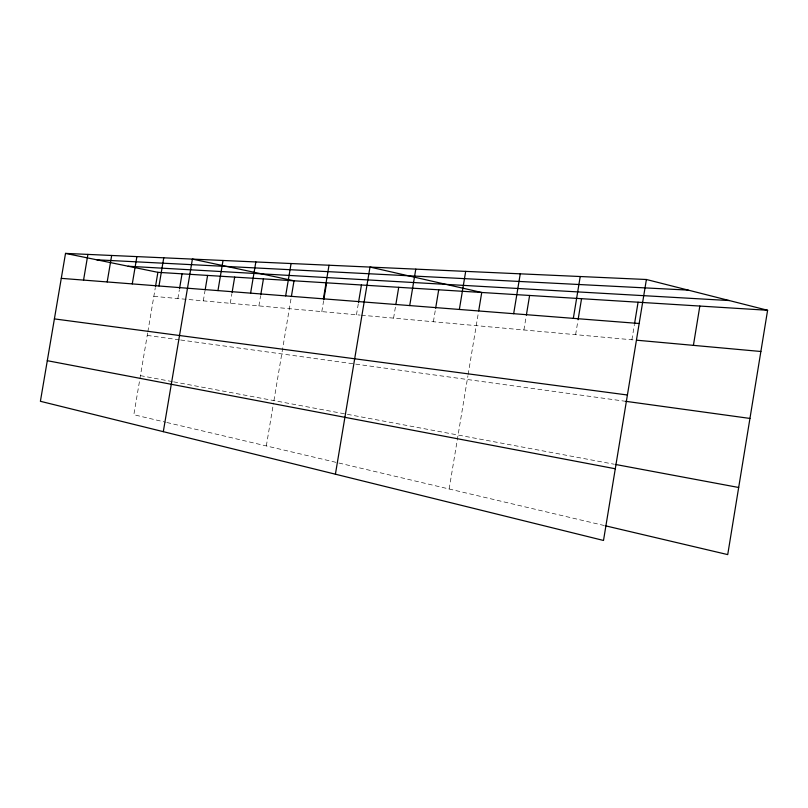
<?xml version="1.0" encoding="UTF-8"?>
<svg xmlns="http://www.w3.org/2000/svg" width="808" height="808" viewBox="0 0 808 808"><rect width="100%" height="100%" fill="white"/><g stroke="black" fill="none" stroke-linecap="round" stroke-linejoin="round"><path stroke-width="0.61" stroke-dasharray="4.04 3.03" d="M631.906 339.774L634.3 325.24M449.137 488.991L467.913 375.821M468.115 374.599L478.477 312.13M523.907 329.967L526.149 316.413M575.619 334.663L577.871 321.018M266.327 445.935L273.518 403.051M273.932 400.596L291.173 297.768M321.806 311.615L323.614 300.818M356.469 314.767L358.328 303.606M393.577 318.14L395.627 305.808M433.391 321.756L435.441 309.464M147.652 332.957L133.835 414.736L165.63 422.22M147.854 331.745L155.257 287.951M177.871 298.546L179.336 289.9M203.313 300.859L204.939 291.173M230.27 303.303L231.876 293.779M258.893 305.909L260.55 296.082M153.833 296.364L360.176 315.1M361.418 315.211L634.411 340.006M147.238 335.401L179.517 339.845M180.719 340.006L354.53 363.954M355.762 364.125L625.614 401.303M140.441 375.639L172.468 381.629M173.659 381.851L613.999 464.186M166.812 422.493L603.93 525.452"/><path stroke-width="1.21" d="M634.492 324.028L638.078 302.212M646.4 279.497L603.505 540.461L40.4 401.293L65.519 253.399L646.4 279.497L767.6 310.272L727.725 554.601L605.152 525.735M693.405 345.359L699.839 306.06M459.358 309.454L465.681 271.377M478.679 310.908L481.74 292.486L369.993 267.074L335.411 474.205M513.666 313.696L520.261 273.831M526.351 315.181L529.614 295.465M573.327 318.362L580.225 276.518M578.074 319.776L581.548 298.697M285.648 295.89L291.082 263.529M291.375 296.556L294.021 280.8L192.405 259.095L163.307 431.664M323.392 298.839L329.018 265.236M323.806 299.627L326.624 282.83M358.54 302.364L361.439 285.002M395.839 304.576L398.718 287.315M409.717 305.576L415.787 269.135M435.643 308.232L438.704 289.809M83.557 280.103L87.91 254.399M107.181 281.941L111.666 255.469M132.28 283.901L136.895 256.601M155.459 286.749L157.893 272.326L767.6 310.272M158.994 285.992L163.761 257.813M179.538 288.658L182.042 273.831M205.141 289.961L207.595 275.427M217.958 290.597L223.028 260.469M232.078 292.587L234.673 277.104M250.601 293.152L255.843 261.944M260.752 294.859L263.428 278.901M96.788 259.802L688.184 290.102M128.179 266.236L729.351 300.556M61.277 278.356L639.168 323.503M636.926 340.229L760.873 351.49M54.399 318.897L627.412 395.001M625.614 401.303L749.945 418.433M615.241 464.408L738.674 487.487M47.298 360.691L615.292 468.771M65.519 253.399L157.893 272.326"/></g></svg>
